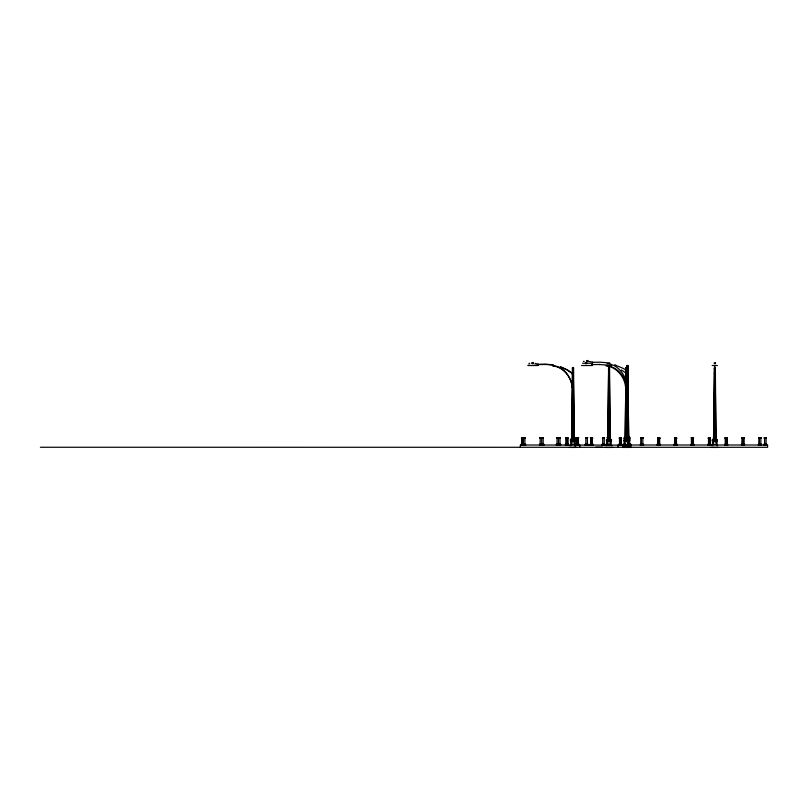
<?xml version="1.0" encoding="UTF-8"?>
<svg xmlns="http://www.w3.org/2000/svg" width="808" height="808" viewBox="0 0 808 808"><rect width="100%" height="100%" fill="white"/><g stroke="black" fill="none" stroke-linecap="round" stroke-linejoin="round"><path stroke-width="1.21" d="M572.115 438.421L572.721 367.458M607.697 439.754L608.697 367.761M626.685 426.099L627.17 365.469M574.751 439.148L571.115 439.148L571.771 438.421L572.599 367.458L573.589 367.892L574.094 438.421L574.751 439.754M571.115 439.754L571.842 438.118L572.428 367.892L573.589 367.892M607.172 439.754L607.818 438.421L608.586 367.761L609.565 368.196L610.141 438.421L610.798 439.754M624.544 439.754L625.19 438.421L625.958 367.761L627.866 368.196L628.038 389.517M626.604 398.506L626.867 365.903L627.856 365.469L628.614 436.128L629.27 437.461M712.969 439.754L713.615 438.421L714.373 367.761L715.363 368.196L715.938 438.421L716.595 439.754M540.704 437.835L540.946 438.289M574.296 437.835L574.821 437.754M574.589 438.289L574.488 437.835M586.386 437.835L586.618 438.289M608.192 438.289L608.333 437.552L608.485 438.289M641.835 438.289L642.087 437.754M675.498 437.835L675.74 438.289M692.506 438.289L692.365 437.552L692.234 438.289M725.917 437.754L726.119 437.835M742.794 438.289L742.542 437.835M759.611 437.835L759.833 438.289M675.468 437.754L675.236 438.289M692.254 437.754L691.971 438.289M742.704 437.754L743.077 438.289M542.39 437.754L542.168 438.289M603.465 437.754L603.192 438.289M608.212 437.835L607.97 438.289M620.362 438.289L620.12 437.552L620.029 438.289M624.988 438.289L624.917 437.461L629.987 437.461L629.452 442.824L630.23 444.38M572.296 374.528L572.559 373.427M625.725 374.528L625.725 373.488M626.816 372.236C626.402 368.206 617.958 366.923 614.767 364.661M626.069 367.761L625.069 439.754M714.494 367.761L713.494 439.754M557.793 438.289L557.661 437.552L557.52 438.289M627.634 439.754L626.877 367.761M523.544 437.633L522.604 438.289M523.079 437.562L522.645 438.289M567.953 438.289C567.004 437.007 567.458 437.966 567.408 437.562M566.974 438.289L567.024 437.633M577.518 437.835L578.437 437.593M620.069 437.593L621.473 437.835L619.231 438.289L621.504 438.289L620.433 437.633L621.17 437.633M577.548 437.835L578.558 437.633M765.317 438.289L764.812 437.552L764.287 438.289M709.192 438.289L709.293 437.552L709.434 438.289M571.65 439.148L571.842 438.118M574.932 445.117L575.548 439.451M611.757 445.673L610.979 445.117L611.525 439.754L606.444 439.754L606.98 445.117L606.202 445.673M629.129 446.673L628.351 445.117L628.897 439.754L623.816 439.754L624.352 445.117L623.574 445.673L623.524 447.45M717.555 445.673L716.777 445.117L717.322 439.754L712.242 439.754L712.777 445.117L712 445.673M522.534 437.754L523.422 437.593L523.624 438.289M620.473 437.694L621.069 437.562M625.463 439.148L626.119 438.421M658.874 437.754L658.52 437.835M675.276 437.593L675.498 438.289M570.226 445.37L571.004 444.804M570.155 445.673L570.933 445.117L570.468 439.451M522.695 437.633L523.534 437.694M524.15 438.289L524.018 437.552L523.877 438.289M559.257 438.289L559.116 437.552L558.985 438.289M576.043 438.289L575.912 437.552L575.811 438.289M641.835 437.835L641.592 438.289M658.49 437.593L658.348 438.289M572.488 373.73L566.974 369.953L560.257 366.953M600.142 364.479L591.496 364.6L591.496 365.226M583.356 361.378L584.245 361.378M588.577 361.378L592.597 362.085M532.088 362.843L533.27 362.843M608.454 362.843L609.707 362.843L609.707 363.661L608.454 363.661M582.568 363.236L592.597 363.236M528.907 363.358L529.806 363.358M532.159 363.358L533.341 363.358M607.192 363.62C615.767 364.176 622.726 371.488 625.543 379.285M528.119 365.216L529.806 365.216M534.128 365.216L538.148 365.216M528.048 365.529L538.077 365.529M552.743 365.6C563.378 366.479 571.408 376.851 572.266 387.123M581.467 365.529L592.426 365.529M606.364 365.529L611.606 365.529M712.161 365.529L717.403 365.529M552.672 365.913C563.307 366.781 571.337 377.164 572.195 387.426M606.101 365.913C615.757 365.974 624.039 374.75 625.836 383.911M626.867 365.903L628.038 365.903M572.529 367.761L573.518 368.196L572.357 368.196M608.404 368.196L609.565 368.196M625.776 368.196L626.937 368.196L627.513 438.421L628.17 439.754M627.866 368.196L627.281 367.761M714.201 368.196L715.363 368.196M627.452 436.128L628.614 436.128M627.452 436.855L629.27 436.855M521.544 437.694L525.129 437.694M539.966 437.694L543.38 437.694M556.823 437.694L560.227 437.694M565.873 437.694L567.792 437.694M574.034 437.593L578.387 437.633M585.649 437.694L587.588 437.694M590.446 437.694L592.587 437.694M602.505 437.694L604.445 437.694M607.232 437.694L609.444 437.694M619.292 437.694L621.211 437.694M624.089 437.694L625.887 437.633M640.855 437.694L643.067 437.694M657.651 437.694L659.853 437.694M674.508 437.694L676.71 437.694M691.295 437.694L693.476 437.694M708.323 437.694L710.404 437.694M725.18 437.694L727.19 437.694M741.966 437.694L744.047 437.694M758.874 437.694L761.075 437.694M764.348 437.694L766.297 437.694M521.443 437.835L525.22 437.835L521.443 438.289M543.471 437.835L540.017 437.835M560.328 437.835L556.732 437.835L560.287 438.289M565.782 437.835L568.085 438.289L565.812 437.835M574.044 437.835L578.77 437.835L574.054 438.289M607.141 437.835L609.535 438.289L607.283 437.835M657.55 437.835L659.813 438.289M693.577 437.835L691.194 437.835L693.577 438.289M725.079 437.835L727.291 437.835M758.773 437.835L761.176 437.835L758.813 438.289M764.257 437.835L766.388 437.835L764.257 438.289M629.987 438.098L624.917 438.098L625.453 438.784M539.875 438.289L543.471 438.289M592.688 438.289L590.385 437.835L592.648 438.289M643.158 438.289L640.764 438.289L643.016 437.835M657.55 438.289L659.954 438.289M676.811 438.289L674.448 437.835L676.66 438.289M725.079 438.289L727.15 437.835M571.771 438.421L574.094 438.421M608.98 438.421L610.141 438.421M625.19 438.421L627.513 438.421M713.615 438.421L715.938 438.421M571.195 438.845L571.65 439.754M574.286 439.451L574.821 438.845L574.215 439.754M627.452 438.784L629.452 438.784M607.172 439.148L607.697 439.148M608.98 439.148L610.798 439.148M624.544 439.148L628.17 439.148M712.969 439.148L716.595 439.148M571.195 439.451L571.721 439.451M626.998 439.431L628.806 439.431L628.806 442.178M575.468 439.754L570.398 439.754L570.933 441.077L574.932 441.077M570.398 440.39L575.468 440.39M606.444 440.39L611.525 440.39M623.816 440.39L628.897 440.39M712.242 440.39L717.322 440.39M606.98 441.077L610.979 441.077M624.352 441.077L628.351 441.077M712.777 441.077L716.777 441.077M608.535 441.724L610.333 441.724L610.333 444.471L608.535 444.471M628.008 443.39L630.23 443.39M520.988 444.238L525.675 444.238M539.411 444.238L543.925 444.238M556.268 444.238L560.782 444.238M565.317 444.238L568.539 444.238M574.518 444.238L579.225 444.238M585.093 444.238L588.143 444.238M589.89 444.238L593.143 444.238M601.95 444.238L605 444.238M606.687 444.238L610 444.238M618.736 444.238L621.958 444.238M623.534 444.238L625.069 444.238M640.31 444.238L643.623 444.238M657.096 444.238L660.409 444.238M673.953 444.238L677.266 444.238M690.739 444.238L694.032 444.238M707.768 444.238L710.959 444.238M724.625 444.238L727.745 444.238M741.411 444.238L744.602 444.238M758.318 444.238L761.631 444.238M763.792 444.238L766.842 444.238M628.008 444.38L631.21 444.38L631.21 445.158L628.705 445.158M628.351 445.117L520.332 445.006L520.332 447.299M629.462 445.006L767.6 445.006L767.6 447.299L40.4 447.258M520.988 445.158L525.675 445.158M539.411 445.158L543.925 445.158M556.268 445.158L560.782 445.158M565.317 445.158L568.539 445.158M574.518 445.158L579.225 445.158M585.093 445.158L588.143 445.158M589.89 445.158L593.143 445.158M601.95 445.158L605 445.158M606.687 445.158L610 445.158M618.736 445.158L621.958 445.158M623.534 445.158L624.301 445.158M640.31 445.158L643.623 445.158M657.096 445.158L660.409 445.158M673.953 445.158L677.266 445.158M690.739 445.158L694.032 445.158M707.768 445.158L710.959 445.158M724.625 445.158L727.745 445.158M741.411 445.158L744.602 445.158M758.318 445.158L761.631 445.158M763.792 445.158L766.842 445.158M623.574 445.673L629.129 445.673M622.604 446.673L631.038 446.673L631.038 447.45L622.604 447.45L622.604 445.006M595.799 447.218L602.526 447.218M569.175 447.45L576.69 447.45M605.222 447.45L612.737 447.45M711.02 447.45L718.534 447.45M764.802 437.552L765.317 437.835M607.636 362.822L600.314 362.186L592.597 362.307L592.597 362.944M599.223 364.479L607.475 365.115M553.197 364.802L545.865 364.176L538.148 364.297L538.148 364.923M553.126 365.115L545.794 364.479L538.077 364.6L538.077 365.226M535.027 363.358L538.148 364.065M608.06 365.913C617.716 368.559 624.796 377.518 625.614 387.426M560.328 366.65L567.054 369.65L572.71 373.397M621.322 369.953L626.038 373.074M629.28 445.117L630.058 445.673L630.109 447.45M574.165 438.118L574.821 438.845M574.215 439.148L573.215 367.761M715.06 367.761L716.06 439.754M627.735 365.469L628.735 437.461M627.563 367.761L627.816 389.517M609.262 367.761L610.262 439.754M573.286 367.458L573.832 438.118M591.517 437.835L591.416 438.289M759.995 437.694L760.106 438.289M726.049 437.754L726.22 438.289M658.773 437.694L658.884 438.289M641.986 437.694L642.107 438.289M603.364 437.694L603.475 438.289M591.506 437.694L591.618 438.289M574.71 437.694L574.821 438.289M542.289 437.694L542.4 438.289M709.333 437.835L709.02 438.289M620.16 437.754L620.1 438.289M628.22 410.828L628.432 437.168M766.075 437.835L766.085 444.238M764.57 437.835L764.56 444.238M760.873 437.835L760.863 444.238M759.308 437.835L759.338 444.238M759.177 438.289L759.076 444.238M743.865 437.835L743.835 444.238M743.703 437.835L743.703 444.238M742.4 437.835L742.31 444.238M742.148 437.835L742.178 444.238M725.463 437.835L725.453 444.238L725.291 437.835M714.777 365.913L714.777 439.754M710.182 437.835L710.192 444.238M710.05 437.835L710.06 444.238M708.757 437.835L708.666 444.238M708.535 437.835L708.535 444.238M693.264 437.835L693.274 444.238M693.032 437.835L693.032 444.238M691.729 437.835L691.739 444.238M691.507 444.238L691.345 438.289M676.498 444.238L676.397 438.289M676.276 437.835L676.235 444.238M674.973 444.238L674.811 438.289M674.71 437.835L674.71 444.238M659.692 437.835L659.651 444.238M659.379 437.835L659.389 444.238M657.954 437.835L658.116 444.238M657.853 437.835L657.864 444.238M642.865 437.835L642.855 444.238M641.3 437.835L641.33 444.238M641.057 437.835L641.067 444.238M629.816 439.754L629.28 443.552M629.099 439.148L629.099 439.754M627.452 365.469L627.452 437.461M626.351 367.761L626.351 439.754M625.634 436.855L625.634 437.461M624.675 443.39L624.675 444.38M623.695 444.38L623.695 445.158M621.13 437.835L621.16 444.238M621.059 437.835L621.069 444.238M619.605 437.835L619.675 444.238M619.504 437.835L619.544 444.238M618.019 445.006L618.019 447.299M608.98 367.266L608.98 439.754M607.626 441.724L607.626 444.471M604.232 437.835L604.232 444.238M602.717 437.835L602.707 444.238M592.426 364.6L592.426 365.226M592.375 437.835L592.375 444.238M592.173 437.835L592.183 444.238M590.89 437.835L590.85 444.238M590.688 437.835L590.658 444.238M587.386 437.835L587.386 444.238M585.851 437.835L585.851 444.238M579.861 445.006L579.861 447.299M578.417 444.238L578.366 437.835L578.296 444.238M576.892 437.835L576.841 444.238M576.7 437.835L576.771 444.238M575.286 445.006L575.286 447.299M572.933 367.761L572.933 439.754M571.65 441.421L571.65 444.158M567.731 437.835L567.771 444.238L567.681 437.835M566.216 437.835L566.246 444.238L566.125 437.835M560.015 437.835L560.025 444.238M558.5 437.835L558.49 444.238M557.045 437.835L557.035 444.238M543.158 437.835L543.168 444.238M541.693 437.835L541.643 444.238M540.188 437.835L540.178 444.238M524.917 437.835L524.917 444.238M523.584 438.289L523.311 444.238L523.231 437.835M609.424 373.73L608.98 374.528L608.535 373.609L609.424 373.73M715.221 373.73L714.777 374.528L714.333 373.609L715.221 373.73M587.79 360.55L586.598 360.55L586.598 361.378L587.79 361.378L587.79 360.55M533.341 362.539L532.159 362.539L532.088 363.661L533.27 363.661L533.341 362.539M586.689 362.843L585.507 362.843L585.507 363.661L586.689 363.661L586.689 362.843M715.504 362.843L714.252 362.843L714.252 363.661L715.504 363.661L715.504 362.843M587.689 437.835L585.548 438.289L587.648 437.835M604.546 437.835L602.404 438.289L604.505 437.835M625.796 437.835L624.029 438.289L625.796 437.835M710.495 437.835L708.263 438.289L710.495 437.835M744.148 437.835L741.875 438.289L744.148 437.835M574.286 441.724L571.579 441.724L571.579 444.471L574.286 444.471L574.286 441.724M627.705 441.724L624.998 441.724L624.998 444.471L627.705 444.471L627.705 441.724M716.13 441.724L713.424 441.724L713.424 444.471L716.13 444.471L716.13 441.724M726.988 444.238L726.978 437.835L726.917 444.238M521.786 444.238L521.796 437.835L521.756 444.238"/></g></svg>
